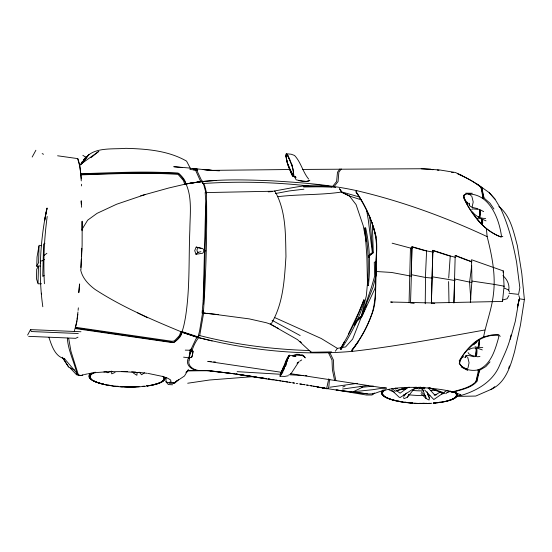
<?xml version="1.0" encoding="UTF-8"?>
<svg xmlns="http://www.w3.org/2000/svg" width="552" height="552" viewBox="0 0 552 552"><rect width="100%" height="100%" fill="white"/><g stroke="black" fill="none" stroke-linecap="round" stroke-linejoin="round"><path stroke-width="0.83" d="M81.972 230.729L81.993 221.518M82.172 221.193L82.117 245.474L80.923 269.673M47.203 216.453C44.194 238.726 43.166 261.262 44.415 283.707M448.61 281.575L448.997 302.82M425.233 303.738L425.585 273.288L426.599 250.891L411.964 246.689L411.274 274.889L411.964 246.689M392.134 243.19L410.46 248.069L409.066 302.758M432.851 250.325L431.381 303.317L432.851 250.325L450.246 255.949L448.7 278.07M453.882 302.945L455.207 255.417L471.994 261.793L469.248 261.048M484.746 329.999C440.841 337.817 396.998 346.297 352.659 351.327L351.921 350.734L352.01 349.968C361.036 338.486 368.046 325.411 372.634 311.542C377.354 293.022 374.974 273.502 376.285 254.562C378.43 231.916 368.032 210.478 356.074 191.923L356.019 191.158L356.785 190.675C401.746 201.183 445.333 217.108 487.147 236.622C491.866 255.224 495.882 274.717 493.44 293.968C491.915 308.658 486.367 322.52 483.593 336.913C472.816 341.605 465.177 351.058 459.202 360.863M38.999 246.42L38.612 262.566L36.846 265.988M172.597 384.778L168.332 384.558L165.993 381.818L166.097 377.527M425.695 396.232L425.999 398.461L429.083 400.048L429.346 397.64L427.538 394.162M471.912 282.569L454.724 278.967L453.951 302.786M206.365 201.39L203.626 303.952M364.824 228.211L365.693 228.045C369.916 246.827 370.468 266.319 368.412 285.425L367.535 285.591L366.866 256.563L364.824 228.211L365.693 228.045M367.535 285.591L367.549 285.329C368.984 266.181 368.405 246.834 364.831 227.948M80.868 267.499L81.282 259.15M81.406 256.652L81.82 248.303M353.342 392.161L353.37 391.727L362.512 387.214L373.449 386.158M392.293 302.234L390.623 302.013L431.312 302.938L502.486 301.447L504.079 286.171L503.272 270.915L471.532 259.737L471.932 281.044L470.332 302.406M476.059 353.77L476.217 351.493M183.581 357.158L189.157 357.868L190.123 349.678M78.915 292.36L79.66 283.88M78.736 292.684L79.474 284.452M367.894 278.939L366.307 295.927L360.87 318.242L352.645 339.073L345.587 346.932L337.382 348.367L321.271 338.514L274.475 317.455M77.949 311.97L77.059 319.208M78.115 310.314L78.356 307.837M471.677 265.905L469.573 282.286L470.815 299.529M189.101 357.731L191.171 350.513L192.972 351.258L192.551 354.632L191.71 357.337L189.101 357.731L189.398 355.026L191.22 349.292M288.261 357.592L281.824 370.834L280.264 375.705L281.692 373.601M503.113 272.246L503.272 270.915M202.936 310.714L199.624 330.765L197.954 337.431C248.29 350.147 300.847 355.895 352.659 351.327M76.845 320.795L75.472 327.702M77.88 314.123L76.804 322.051L74.258 331.366M205.323 313.094L203.647 312.901L199.72 335.582L198.754 335.899L197.954 337.431L181.228 331.828C151.662 319.56 121.992 306.953 95.082 289.441C88.513 284.522 82.483 278.284 80.695 270.045M372.303 222.691L373.283 252.809L369.371 255.735L369.067 257.549L368.543 257.473L368.826 255.61L372.752 252.478L369.792 216.867M498.829 206.448C510.538 215.749 513.588 231.861 517.341 245.571L521.785 273.392L524.4 299.557L520.46 325.038L514.623 351.41C510.6 365.824 505.591 383.557 490.328 389.671M351.921 350.734L358.614 341.364M461.017 395.48C477.183 390.692 493.226 381.363 499.712 365.003C503.969 355.253 508.958 345.517 510.993 335.029M191.178 351.997L191.489 350.285L185.258 350.127M46.768 208.746C40.206 240.941 38.212 274.144 42.814 306.753M288.392 375.726L284.825 376.409L280.03 376.236L280.602 374.318M283.328 367.459L280.264 375.415L281.306 374.532M416.698 387.235L414.711 387.297M329.868 379.735C328.178 382.06 330.593 391.32 325.162 388.201L322.754 388.346L323.886 387.994L326.605 388.587L328.75 378.817M508.785 290.041C509.786 284.549 506.984 279.215 502.941 275.62M403.926 394.487L403.843 396.46L406.362 393.086M478.301 371.041L475.962 381.66C469.773 387.98 459.871 389.643 451.681 392.113L450.646 391.678L452.937 392.272C461.044 389.581 471.028 388.228 476.887 381.453L475.962 381.66L479.419 370.682L478.888 369.598L477.853 369.93L478.301 371.041L479.419 370.682L476.907 381.384L476.466 381.48L477.715 377.947M517.466 306.808L519.128 299.322L515.285 321.381L510.303 339.273M192.448 354.757L193.11 351.21L192.51 350.782M517.507 306.933L519.584 297.907L518.839 295.561M212.134 340.977L197.995 337.52L198.941 335.319L197.995 337.52L181.87 332.214L182.063 331.593L198.14 336.899M292.636 356.012L295.9 356.351L289.248 355.205L283.921 368.833M288.634 357.178L289.02 355.723L287.902 356.978M192.268 355.44L191.903 356.799L191.178 357.178M375.595 285.901L374.739 289.034L361.995 316.282L357.178 320.898L354.694 325.197L354.191 324.942L356.475 320.484L361.56 315.979L373.007 287.33L376.14 275.358L375.657 261.613L374.27 262.379L374.691 276.083L371.455 287.295L361.56 315.979L356.716 320.457L354.191 324.942M75.762 328.026L173.701 342.371C182.174 336.968 183.657 326.881 185.382 317.876C190.095 288.765 188.598 259.074 189.853 229.708C190.019 210.747 193.904 187.438 178.041 173.183L133.998 172.935L80.564 174.308M364.575 300.392C359.393 317.8 351.1 334.215 341.129 349.354L340.308 348.864C349.706 333.373 357.862 317.062 363.754 299.908L364.575 300.392L363.754 299.908M508.661 368.37L509.462 365.921M467.992 367.915L469.069 362.733L467.765 357.413M468.096 352.576L468.883 353.839L471.401 355.336L475.562 356.351L475.776 355.729A4.14 0.511 -86.7 0 0 476.245 350.61A4.14 0.511 -86.7 0 0 475.789 348.298M472.126 207.028L473.202 201.97L471.898 196.526M508.896 295.61L507.074 298.777L502.313 300.115M280.823 373.676L286.502 359.8M285.874 364.216L287.627 359.945M364.92 309.196L361.995 316.282L356.958 320.933L354.694 325.197M365.569 307.623L366.549 305.263M80.626 164.896L81.834 161.991M281.002 373.242L288.448 357.392M358.738 312.384L363.506 300.978M473.844 344.917L476.59 341.433L478.86 340.087L478.881 341.384A4.533 0.559 -86.7 0 1 478.467 346.49A4.533 0.559 -86.7 0 1 477.791 347.318M285.191 362.981L287.261 358.124M283.963 368.667L280.03 376.236M189.157 357.868L189.329 357.475M457.297 173.645C465.619 177.109 473.74 181.725 480.958 187.142L482.779 196.809L482.269 197.927L483.276 198.603L483.869 197.499L481.875 187.825L481.447 187.528L482.517 190.93M358.379 313.15L348.45 333.939M285.398 366.445L286.329 364.499M81.799 163.64L83.952 159.286M283.135 371.068L284.466 368.398M287.137 358.496L289.248 355.205M83.283 162.095C90.238 146.176 111.683 149.613 125.863 148.329C146.604 148.936 168.16 150.551 186.555 161.115L190.571 168.726M341.405 192.027L340.929 190.309L339.473 188.687L341.405 192.027L349.464 196.001L361.422 199.927M341.15 347.746L344.62 341.315M32.175 157.044L35.894 150.241M38.012 282.948L38.481 266.478M27.6 335.071L30.553 329.627L80.958 331.745M432.195 276.793L455.076 280.54M455.207 255.417L458.222 256.846M471.932 281.044L494.461 284.418L504.079 286.171L503.845 286.591M418.858 389.201C418.968 387.877 423.529 388.297 420.583 387.18M282.762 371.731L280.306 375.022M337.389 348.374L335.299 351.231M196.167 247.103L194.711 250.642L195.981 254.286L202.708 253.209A3.443 3.333 6.8 0 0 202.825 248.579L196.167 247.103L201.025 248.338M282.1 373.393L282.872 372.027M341.274 168.933L338.859 172.183L338.065 181.567L334.346 186.265L332.959 186.038L336.596 181.491L337.493 172.224L339.97 168.933L340.046 169.547M188.432 369.447L184.471 375.995L173.376 383.419M82.02 229.377L87.63 220.207L97.035 213.362L116.631 204.233L145.562 194.414M81.627 164.061L86.057 156.878L83.869 159.638M407.266 397.102L409.073 394.363M84.504 160.673L88.982 154.367L81.599 163.903M352.01 349.968C361.256 338.555 368.225 325.349 372.862 311.431C377.085 298.535 374.939 284.687 376.091 271.37C375.532 258.322 378.589 244.84 374.898 232.075C370.965 217.757 364.693 204.026 356.074 191.923L360.849 199.451M290.787 374.07L298.618 362.084L297.073 363.306L298.977 361.926M414.324 388.622L407.266 397.385L403.988 398.599L403.546 397.516M198.168 247.455L196.905 249.911L197.209 251.284L198.044 252.354L200.935 251.698M490.01 361.857L485.85 366.569L478.411 370.978M468.896 349.858C472.484 346.387 478.232 348.367 482.296 349.92M467.406 368.336L466.854 368.908L463.935 367.756L461.41 366.245L459.243 363.664C461.299 354.591 469.386 348.084 475.921 341.923C482.296 337.348 490.107 334.622 498.007 335.216L498.863 336.748C495.372 349.009 491.39 364.458 478.315 369.812C471.85 371.379 462.99 369.833 459.643 363.492L459.975 360.725L461.672 358.055L463.763 356.516M475.741 343.227L476.783 342.178M195.981 254.286L198.044 252.354M178.669 379.521L174.977 382.957L169.071 382.922L174.37 383.012L176.833 380.735M186.052 372.648L187.894 370.93L208.552 370.633L234.496 373.794L206.724 370.682L187.928 370.475L186.079 372.186M447.237 390.298L444.815 391.906M445.795 393.707L448.873 390.968M457.932 395.342L460.513 395.48L460.637 394.763C449.535 389.919 436.977 388.863 424.943 387.801L422.97 387.594A0.98 0.58 11.1 0 1 424.039 387.338L424.716 387.58M144.514 372.772L141.623 374.746L139.332 372.186M444.622 392.065L443.815 392.713L429.704 387.78M90.894 157.713L98.849 151.317L79.509 165.11M424.943 387.801C408.245 386.773 390.761 387.055 375.008 393.314L374.304 393.155L372 395.011L366.404 395.018L336.051 389.919M372.752 252.478L368.405 255.776L368.543 257.473M309.858 180.207L308.823 181.022L306.422 181.353L302.586 181.249L296.389 179.876M46.886 253.292L43.987 255.493M494.799 386.676L491.584 389.174L475.789 396.053L456.332 396.426M372.862 252.975L368.95 255.9L369.067 257.549M471.774 209.491L472.602 208.87L478.494 209.436M442.87 393.272L433.824 399.524L424.64 390.016M408.059 387.421L400.103 393.19L396.315 390.436M109.986 371.296L107.895 372.793L106.867 372.289M412.641 389.319L400.096 397.571L399.068 397.129L391.568 390.036M309.5 180.607L306.291 181.491L298.687 180.594M440.261 392.01L434.948 395.204L428.055 387.745M299.743 361.18L301.702 359.959M44.953 243.246L43.587 244.081L42.752 276.359L44.125 275.517M43.18 260.213L44.422 259.454M375.898 271.487L391.527 272.447L411.523 276.221M465.833 194.118L463.563 195.311C465.757 205.247 473.14 213.369 479.012 221.476C484.856 228.204 492.218 233.599 500.533 236.849L501.451 236.008C498.918 217.44 488.603 192.048 465.833 194.118L463.956 195.718L464.149 198.237L467.682 203.771L467.378 202.163M275.344 193.559L289.379 190.923L303.924 189.198M206.993 313.294L249.249 318.883L266.519 322.796L270.39 324.162L271.77 322.975L273.102 320.484C283.48 300.93 284.508 278.229 285.957 256.556C285.494 235.476 286.136 213.134 276.359 193.883L275.151 191.53L273.813 191.04C292.953 188.004 312.515 182.312 331.883 186.873L335.761 187.604M397.212 388.304L395.694 389.07L394.507 388.47M292.705 176.233L293.443 175.867C294.009 168.346 290.442 160.211 286.591 153.787L286.019 154.001C285.86 161.591 289.365 169.485 292.705 176.233L296.093 177.364L294.851 176.329M78.004 337.182L75.665 338.321L28.628 336.347M502.81 236.325L501.161 237.029C483.186 230.274 471.415 214.148 463.404 197.409M342.751 387.028L345.083 386.034M372.772 393.804L374.304 393.155M115.071 372.448L111.787 373.821L111.352 372.579M289.255 356.378L289.779 356.164M418.809 387.214L417.533 387.835L419.341 388.311M459.423 395.473L460.948 394.908M420.452 387.221L419.589 387.262M292.677 355.522C296.417 354.246 300.819 354.418 304.318 356.337L305.29 357.924M416.691 388.781C420.217 387.483 412.427 389.139 413.427 389.526M409.177 387.2L395.549 391.216L391.879 388.615M140.691 195.801L168.905 187.956L185.713 184.023C214.231 178.62 243.473 179.676 272.322 180.835C300.619 182.581 329.04 184.554 356.785 190.675M397.875 390.057L408.107 387.332M82.262 375.105L84.187 374.608M286.957 154.622L286.267 154.788C285.929 161.826 289.848 169.167 293.126 175.322L294.119 175.198M483.593 336.913L491.804 334.947L498.656 334.622L500.236 336.368M84.835 374.442L86.981 373.994M292.788 355.64L296.32 354.971L301.82 355.35L304.097 356.357L304.952 357.551M87.692 373.842L96.49 372.538L106.909 371.779M43.228 260.599L40.586 261.075L40.22 262.269L40.703 263.697M385.282 387.759L372.752 389.698L353.37 391.727M193.966 168.422L195.815 169.85L197.747 169.712L196.719 168.636L193.966 168.422L194.083 170.395M479.943 356.433L477.749 356.785L475.562 356.351M192.689 168.546L194.635 168.567L193.959 168.67M185.713 184.023L201.956 181.511L216.26 180.449M202.129 181.629L185.679 183.885L202.011 181.415L202.846 183.202M187.687 383.233L209.587 379.997L252.499 376.685M357.448 383.329L329.785 387.242M368.598 385.399L342.578 389.05M293.919 174.922L292.946 175.039C289.772 169.098 285.757 161.984 286.288 155.167L287.606 155.567L289.828 159.618M482.786 347.608L478.142 347.65L475.003 346.718M277.58 196.719C298.77 194.09 320.229 195.229 341.357 192.068L349.464 196.001L356.095 204.64L363.244 225.789L366.259 241.672M197.154 170.168L197.761 170.133L196.388 168.933M331.538 351.886L311.128 352.279L297.549 339.659L270.39 324.162M296.486 354.26L299.557 354.363M272.115 191.613L268.224 191.841M206.006 193.083L203.405 183.512L201.956 181.511L202.681 183.05L203.633 183.485C238.616 181.166 273.806 182.091 308.651 185.934M38.405 266.54L36.742 266.492L37.032 256.997L39.075 245.295L41.593 245.73M80.647 173.721C113.229 172.797 146.163 170.858 178.62 173.314C181.712 176.219 185.224 179.51 185.914 183.899L184.672 184.182L183.436 180.483L178.068 174.384C145.721 172.231 112.974 173.866 80.523 174.867M109.358 371.682L127.45 371.599M273.109 191.227L205.744 192.586M103.852 371.951L112.256 371.675M413.959 387.911L417.519 387.835M373.725 393.831L368.591 393.949L339.618 390.547L317.296 387.055M41.462 283.749L38.081 283.811L36.473 278.822L36.694 269.293L38.571 265.836L40.248 266.126M203.647 312.901L202.653 312.991L218.178 314.578M289.814 169.519L212.796 170.354L203.157 169.567L213.569 170.554L196.567 168.857M302.551 169.429L421.176 168.746L439.854 169.988L455.379 172.486L461.969 175.488M465.674 193.2L472.333 193.255M485.677 218.413C480.53 218.744 475.389 215.977 472.443 211.844M121.364 371.572L140.022 372.641M335.837 380.721L333.781 370.061L333.477 360.132L330.061 353.073L328.668 353.176L332.007 360.097L332.414 369.916L334.622 380.535M204.564 250.808L205.848 250.856M309.534 350.541C272.55 349.361 235.6 344.758 199.72 335.582M78.274 333.512L31.236 331.538L30.553 329.627M421.217 168.767L430.939 169.209M280.388 374.263L237.16 371.655M288.931 374.739L303.455 375.56M305.166 375.657L306.877 375.746M212.672 170.395L219.468 170.851M431.491 303.089L434.734 303.324M211.161 361.65L207.766 361.387L281.099 372.248M213.707 361.843L215.404 361.974M131.666 371.8L135.799 372.117M138.276 372.317L147.377 373.331M508.965 293.312L518.597 294.375L519.839 287.702L516.631 262.469C513.229 244.108 508.64 225.816 500.802 208.801L495.006 199.162L489.162 192.593L477.273 184.14M430.553 169.498L433.072 169.712M437.274 170.085L438.95 170.23M112.891 386.117L122.151 386.973M286.591 153.787L291.18 154.222L294.54 155.443C300.923 162.171 302.731 171.872 308.623 179.048M182.312 167.573L173.763 166.704L188.446 167.932L195.518 169.153M432.858 278.153L425.475 277.47L411.385 274.682L410.522 302.958L414.159 303.358M477.777 218.116L481.454 218.861L486.043 220.883M367.549 285.329L368.412 285.425M210.077 370.799L234.635 373.87M336.892 390.022L339.418 390.34M341.108 390.554L367.225 393.817M451.529 172.321L453.178 172.548M57.601 155.781L77.922 158.645L79.812 165.393L81.351 178.882M477.977 208.725L471.974 207.29L469.828 205.924L468.938 203.081L469.29 205.158M421.555 388.07L424.819 388.539M75.748 327.322L171.865 341.26L173.79 341.053L175.37 339.922L179.448 335.595L180.883 331.69L182.105 332.228C181.422 336.644 177.606 339.701 174.28 342.268L171.769 342.523L75.824 328.619M234.855 373.98L263.483 378.161M265.167 378.41L266.851 378.651M268.534 378.9L270.218 379.148M236.18 374.021L252.16 376.409M254.686 376.781L256.37 377.037M519.335 298.791L524.4 299.557M290.4 373.656L386.448 388.346L386.062 387.621M235.462 373.973L256.287 377.113M258.122 377.389L263.207 378.182M236.401 374.228L272.529 379.873M261.427 377.809L266.506 378.61M272.426 379.541L274.116 379.81M275.807 380.08L277.497 380.342M279.188 380.611L280.885 380.873M282.576 381.142L284.266 381.411M264.898 378.451L266.588 378.72M268.279 378.982L269.969 379.252M271.66 379.521L284.383 381.529M285.943 381.68L287.62 381.949M289.296 382.212L290.973 382.481M292.65 382.75L294.326 383.019M300.198 383.957L301.875 384.226M303.552 384.496L305.228 384.765M306.905 385.034L308.582 385.303M285.225 381.66L291.111 382.605M292.795 382.874L294.471 383.143M296.155 383.405L297.838 383.674M299.522 383.944L304.566 384.751M306.25 385.02L307.933 385.289M310.238 385.586L311.894 385.869M313.55 386.158L315.206 386.441M316.862 386.724L318.511 387.007M320.167 387.297L324.562 388.139L316.041 386.669M309.582 385.558L315.233 386.531M148.205 373.428L162.881 376.498M410.46 248.069L412.096 248.359M424.35 250.498L433.41 252.167M448.183 255.486L455.497 257.315M189.902 169.471L196.726 170.14L201.342 180.007L202.625 181.373L201.287 181.498L200.024 180.09L195.477 170.023M64.715 358.745C54.965 356.744 51.702 345.559 48.921 337.341M341.502 191.855L359.338 196.96M412.696 247.144L423.57 250.277M474.175 356.764L468.172 355.364L465.985 355.571L464.97 357.668L465.957 355.805L467.158 357.006M432.733 250.553L447.493 255.328M181.912 332.118L197.995 337.52M163.682 376.781L167.698 378.203L170.471 379.831L171.079 381.453L168.705 382.819L165.993 381.818M459.009 257.142L468.462 260.751M459.236 174.473C467.068 178.192 475.162 182.181 481.861 187.763L480.958 187.142L483.869 197.499L482.779 196.809M429.118 387.78L443.008 393.41M360.152 386.234L362.512 387.214M301.847 354.694L303.034 355.24M504.397 288.082L508.613 290.048L509.517 292.125M468.4 194.021L470.704 195.104L471.291 196.084M137.683 312.894L147.577 317.759M62.3 357.213L68.634 367.032L74.092 369.902L73.844 369.205M42.173 153.587L43.518 154.277M300.164 335.547L272.088 320.319M461.21 366.976L467.779 370.447M395.701 388.035L396.847 388.636M270.204 324.045L275.358 326.832M276.828 327.626L278.305 328.419M340.308 348.864L341.129 349.354M483.669 211.616L479.536 209.422A4.14 0.511 -86.7 0 1 479.674 214.659A4.14 0.511 -86.7 0 1 478.812 217.26M82.855 155.319L85.45 157.044M482.876 196.995L490.045 203.295L493.936 208.994M300.067 341.419L301.357 342.557M421.424 392.023L425.433 395.86M421.038 393.631L425.999 398.461L422.701 389.105M287.309 154.912L286.75 154.353L286.212 154.56L285.943 156.858M70.125 367.956L76.638 374.849M489.162 192.593L495.006 199.162M64.225 358.372L78.343 374.953M133.515 373.166L136.882 375.27L137.151 372.538M287.702 155.195L288.42 156.23M111.387 371.054L111.649 371.427M62.983 358.262L68.572 366.914M477.08 218.799L481.834 224.471L481.924 222.904A4.533 0.559 -86.7 0 0 481.454 218.861M203.633 183.485L204.757 185.907L206.558 192.848M294.554 176.536L295.886 179.434M288.22 156.388C290.276 162.447 294.257 168.829 293.264 175.329L292.56 175.674L291.856 174.791L288.51 165.855M310.631 351.141L311.128 352.279M202.011 181.415L202.708 183.043M479.495 210.202L479.736 210.823M481.613 219.586L481.868 220.269M291.49 163.578L292.284 165.683M427.082 391.816L429.373 397.937M77.742 158.976L79.419 164.972M286.529 159.369L287.157 161.688M373.152 225.892L376.153 237.277M197.381 169.843L197.464 170.209M502.375 300.95L502.486 301.447M366.5 209.505L368.322 220.158L372.338 252.643M79.757 166.504L80.647 172.79M67.358 338.114C68.137 351.169 74.665 362.402 77.211 375.001L80.999 375.553L82.469 375.098L81.282 375.512L78.412 374.994L70.987 351.417L68.662 338.341M486.374 228.707L487.147 236.622M41.345 293.188L41.434 294.209M80.84 175.198L81.254 180.89M81.089 201.107L81.275 204.212M81.268 200.776L81.627 207.242M81.413 184.251L81.489 185.927M436.094 390.002A29.553 7.404 1.5 0 1 430.967 390.561M423.515 390.878A29.553 7.404 1.5 0 1 412.434 390.443M405.748 389.629A29.553 7.404 1.5 0 1 401.69 388.87M455.704 392.182A37.777 9.467 1.5 0 1 433.824 403.077M429.939 403.319A37.777 9.467 1.5 0 1 414.442 403.236M412.82 403.132A37.777 9.467 1.5 0 1 408.011 402.718M406.444 402.546A37.777 9.467 1.5 0 1 397.109 401.062M396.398 400.911A37.777 9.467 1.5 0 1 383.909 389.933M457.332 393.362A38.185 9.563 1.5 0 1 445.181 401.366M440.413 402.173A38.185 9.563 1.5 0 1 438.074 402.477M435.645 402.732A38.185 9.563 1.5 0 1 433.989 402.87M424.357 403.277A38.185 9.563 1.5 0 1 422.708 403.284M412.758 402.932A38.185 9.563 1.5 0 1 410.308 402.739M406.313 402.339A38.185 9.563 1.5 0 1 404.775 402.146M399.91 401.414A38.185 9.563 1.5 0 1 398.365 401.138M396.157 400.683A38.185 9.563 1.5 0 1 382.909 390.05M453.654 391.534A36.977 9.267 1.5 0 1 433.513 403.146M431.885 403.264A36.977 9.267 1.5 0 1 392.644 399.972A36.977 9.267 1.5 0 1 385.344 389.843M453.654 391.354A36.977 9.267 1.5 0 1 447.375 400.8M443.553 401.663A36.977 9.267 1.5 0 1 441.89 401.959M440.33 402.208A36.977 9.267 1.5 0 1 437.867 402.532M436.149 402.725A36.977 9.267 1.5 0 1 433.52 402.967M426.786 403.312A36.977 9.267 1.5 0 1 419.368 403.319M412.813 403.008A36.977 9.267 1.5 0 1 409.377 402.725M406.858 402.463A36.977 9.267 1.5 0 1 405.23 402.263M402.601 401.897A36.977 9.267 1.5 0 1 397.647 401.014M396.881 400.849A36.977 9.267 1.5 0 1 390.078 398.972M389.263 398.675A36.977 9.267 1.5 0 1 384.496 390.209M450.625 391.092A33.582 8.411 1.5 0 1 447.086 392.61M444.829 393.272A33.582 8.411 1.5 0 1 441.703 393.976M436.777 394.749A33.582 8.411 1.5 0 1 434.182 395.039M429.939 395.363A33.582 8.411 1.5 0 1 428.248 395.446M423.936 395.549A33.582 8.411 1.5 0 1 408.342 394.756M394.335 392.023A33.582 8.411 1.5 0 1 388.594 389.553M165.2 377.644A38.185 9.563 1.5 0 1 157.285 383.695M156.595 383.895A38.185 9.563 1.5 0 1 152.766 384.813M148.005 385.627A38.185 9.563 1.5 0 1 146.452 385.827M133.577 386.704A38.185 9.563 1.5 0 1 129.465 386.731M103.741 384.137A38.185 9.563 1.5 0 1 91.115 373.035M164.503 377.147A37.777 9.467 1.5 0 1 150.82 385.386M149.965 385.537A37.777 9.467 1.5 0 1 146.701 386.014M144.976 386.221A37.777 9.467 1.5 0 1 142.312 386.483M139.104 386.717A37.777 9.467 1.5 0 1 122.026 386.717M118.79 386.497A37.777 9.467 1.5 0 1 115.596 386.2M112.511 385.841A37.777 9.467 1.5 0 1 104.694 384.551M103.983 384.399A37.777 9.467 1.5 0 1 92.205 372.973M162.778 376.236A36.977 9.267 1.5 0 1 147.108 386.021M145.445 386.234A36.977 9.267 1.5 0 1 141.981 386.593M141.105 386.662A36.977 9.267 1.5 0 1 120.398 386.711M118.666 386.579A36.977 9.267 1.5 0 1 104.466 384.551M103.631 384.364A36.977 9.267 1.5 0 1 98.318 382.895M97.656 382.667A36.977 9.267 1.5 0 1 95.434 372.186M163.716 377.244A36.977 9.267 1.5 0 1 161.17 381.943M160.618 382.239A36.977 9.267 1.5 0 1 150.316 385.31M148.709 385.579A36.977 9.267 1.5 0 1 147.108 385.813M143.741 386.221A36.977 9.267 1.5 0 1 141.988 386.386M136.096 386.752A36.977 9.267 1.5 0 1 124.524 386.731M118.673 386.372A36.977 9.267 1.5 0 1 116.962 386.221M110.186 385.393A36.977 9.267 1.5 0 1 108.482 385.117M106.826 384.82A36.977 9.267 1.5 0 1 105.239 384.502M103.631 384.157A36.977 9.267 1.5 0 1 99.008 382.916M97.663 382.467A36.977 9.267 1.5 0 1 92.86 380.252M91.315 379.065A36.977 9.267 1.5 0 1 94.744 372.269M479.467 340.032A3.629 0.448 -86.7 0 1 479.398 344.869A3.629 0.448 -86.7 0 1 478.708 346.552M478.729 342.951A3.995 0.49 -86.7 0 1 478.308 346.539M478.122 347.111A3.995 0.49 -86.7 0 1 477.804 346.835M476.617 349.133A3.333 0.407 -86.7 0 1 476.893 353.018A3.333 0.407 -86.7 0 1 476.134 355.005M476.072 348.705A3.685 0.455 -86.7 0 1 476.176 353.045A3.685 0.455 -86.7 0 1 475.479 355.916M482.089 220.289A3.629 0.448 -86.7 0 1 482.634 220.759A3.629 0.448 -86.7 0 1 482.413 225.402M481.579 219.268A3.995 0.49 -86.7 0 1 481.71 224.319M479.978 211.036A3.333 0.407 -86.7 0 1 480.537 212.768A3.333 0.407 -86.7 0 1 479.826 216.839M479.433 209.974A3.685 0.455 -86.7 0 1 479.743 214.273A3.685 0.455 -86.7 0 1 478.901 216.467M203.191 300.509L202.06 313.108L203.329 313.315C206.082 273.164 207.207 232.558 206.441 192.358L205.165 192.455L205.751 201.363L203.191 300.509M189.039 360.187C187.245 366.424 194.49 370.592 199.872 370.502C193.055 371.33 184.34 365.245 188.508 357.917L189.771 357.979L189.039 360.187M45.637 215.08L44.622 220.538L47.099 208.007L45.637 215.08M191.199 348.947L190.847 350.32L192.096 350.416C193.469 345.869 195.725 341.433 198.61 337.665L197.285 337.313L195.946 338.969L191.199 348.947M422.728 388.794C422.045 389.74 419.603 388.353 421.762 388.56A0.98 0.455 -19.3 0 1 422.715 388.67L422.728 388.794M320.063 186.514L303.524 186.797L331.883 186.873L320.063 186.514"/></g></svg>
